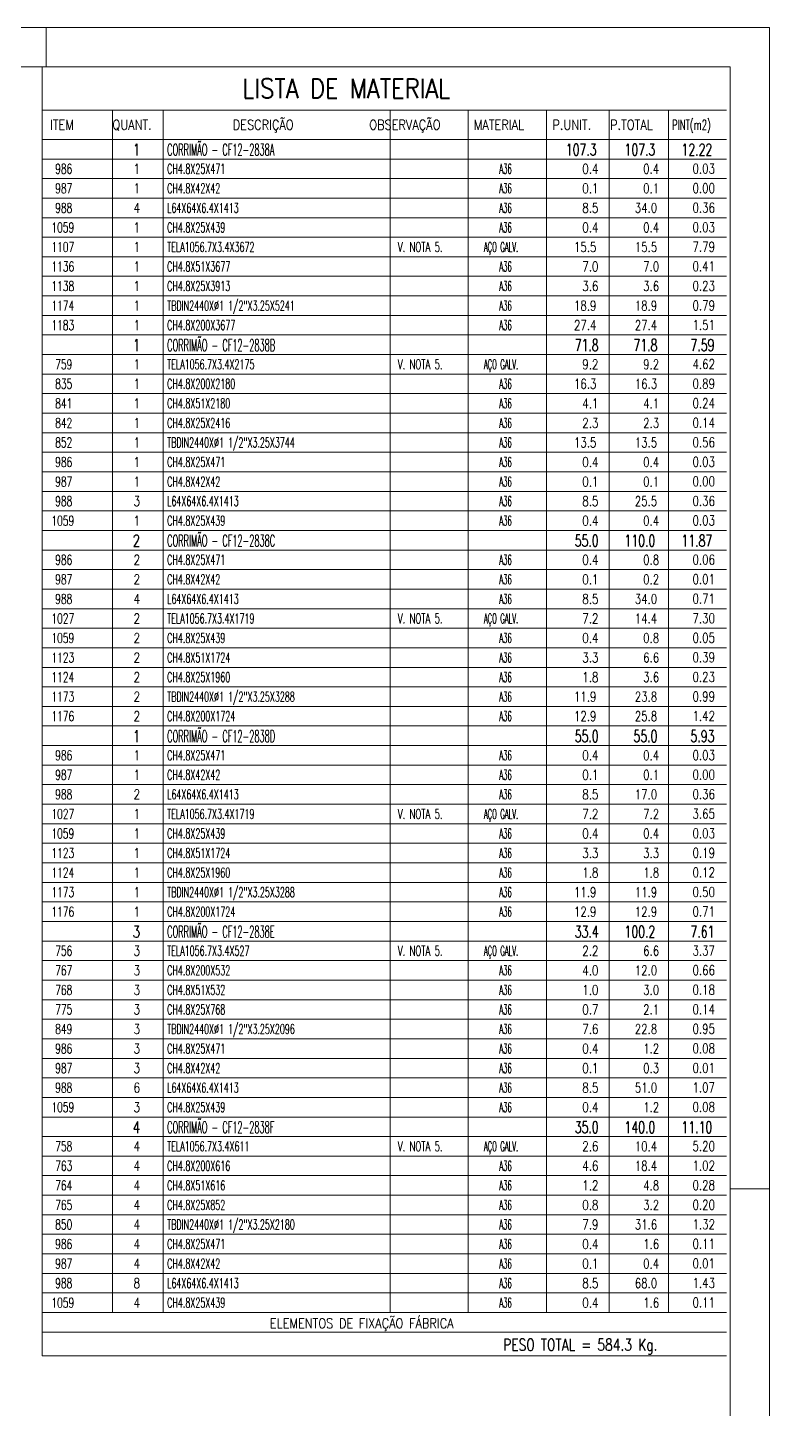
# Model space of a CAD drawing. Header units: millimetres. Extents: x 5 to 846, y 5 to 599.
# Drawn here: x 656.3 to 846, y 245.6 to 599 of the extents above; entities that cross this region are included whole.
import ezdxf

# ---------------------------------------------------------------- set-up
doc = ezdxf.new("R2010")
doc.units = ezdxf.units.MM
doc.linetypes.add('XKITLINE00', pattern=[0])
doc.linetypes.add('XKITLINE03', pattern=[6, 3, -1, 1, -1])
doc.layers.add('Outro tipo de objeto', color=7, linetype='Continuous', lineweight=0)
doc.styles.add('ROMANS', font='ROMANS__.TTF')

# ---------------------------------------------------------------- blocks, each defined once
blk = doc.blocks.new('*A138')
at = {"layer": 'Outro tipo de objeto', "color": 5, "linetype": 'XKITLINE00', "lineweight": 0}
for p, q in [((660, 589), (660, 570.4)), ((835, 577.9), (660, 577.9)), ((678, 577.9), (678, 570.4)), ((691, 577.9), (691, 570.4)), ((749, 577.9), (749, 570.4)), ((769, 577.9), (769, 570.4)), ((789, 577.9), (789, 570.4)), ((805, 577.9), (805, 570.4)), ((820.17, 577.89), (820.17, 570.4)), ((835, 570.4), (660, 570.4)), ((660, 570.4), (660, 565.4)), ((678, 570.4), (678, 565.4)), ((691, 570.4), (691, 565.4)), ((749, 570.4), (749, 565.4)), ((769, 570.4), (769, 565.4)), ((789, 570.4), (789, 565.4)), ((805, 570.4), (805, 565.4)), ((820.17, 570.4), (820.17, 565.4)), ((660, 565.4), (660, 560.4)), ((678, 565.4), (678, 560.4)), ((691, 565.4), (691, 560.4)), ((749, 565.4), (749, 560.4)), ((769, 565.4), (769, 560.4)), ((789, 565.4), (789, 560.4)), ((805, 565.4), (805, 560.4)), ((820.17, 565.4), (820.17, 560.4)), ((660, 560.4), (660, 555.4)), ((678, 560.4), (678, 555.4)), ((691, 560.4), (691, 555.4)), ((749, 560.4), (749, 555.4)), ((769, 560.4), (769, 555.4)), ((789, 560.4), (789, 555.4)), ((805, 560.4), (805, 555.4)), ((820.17, 560.4), (820.17, 555.4)), ((660, 555.4), (660, 550.4)), ((678, 555.4), (678, 550.4)), ((691, 555.4), (691, 550.4)), ((749, 555.4), (749, 550.4)), ((769, 555.4), (769, 550.4)), ((789, 555.4), (789, 550.4)), ((805, 555.4), (805, 550.4)), ((820.17, 555.4), (820.17, 550.4)), ((660, 550.4), (660, 545.4)), ((678, 550.4), (678, 545.4)), ((691, 550.4), (691, 545.4)), ((749, 550.4), (749, 545.4)), ((769, 550.4), (769, 545.4)), ((789, 550.4), (789, 545.4)), ((805, 550.4), (805, 545.4)), ((820.17, 550.4), (820.17, 545.4)), ((660, 545.4), (660, 540.4)), ((678, 545.4), (678, 540.4)), ((691, 545.4), (691, 540.4)), ((749, 545.4), (749, 540.4)), ((769, 545.4), (769, 540.4)), ((789, 545.4), (789, 540.4)), ((805, 545.4), (805, 540.4)), ((820.17, 545.4), (820.17, 540.4)), ((660, 540.4), (660, 535.4)), ((678, 540.4), (678, 535.4)), ((691, 540.4), (691, 535.4)), ((749, 540.4), (749, 535.4)), ((769, 540.4), (769, 535.4)), ((789, 540.4), (789, 535.4)), ((805, 540.4), (805, 535.4)), ((820.17, 540.4), (820.17, 535.4)), ((660, 535.4), (660, 530.4)), ((678, 535.4), (678, 530.4)), ((691, 535.4), (691, 530.4)), ((749, 535.4), (749, 530.4)), ((769, 535.4), (769, 530.4)), ((789, 535.4), (789, 530.4)), ((805, 535.4), (805, 530.4)), ((820.17, 535.4), (820.17, 530.4)), ((660, 530.4), (660, 525.4)), ((678, 530.4), (678, 525.4)), ((691, 530.4), (691, 525.4)), ((749, 530.4), (749, 525.4)), ((769, 530.4), (769, 525.4)), ((789, 530.4), (789, 525.4)), ((805, 530.4), (805, 525.4)), ((820.17, 530.4), (820.17, 525.4)), ((660, 525.4), (660, 520.4)), ((678, 525.4), (678, 520.4)), ((691, 525.4), (691, 520.4)), ((749, 525.4), (749, 520.4)), ((769, 525.4), (769, 520.4)), ((789, 525.4), (789, 520.4)), ((805, 525.4), (805, 520.4)), ((820.17, 525.4), (820.17, 520.4)), ((660, 520.4), (660, 515.4)), ((678, 520.4), (678, 515.4)), ((691, 520.4), (691, 515.4)), ((749, 520.4), (749, 515.4)), ((769, 520.4), (769, 515.4)), ((789, 520.4), (789, 515.4)), ((805, 520.4), (805, 515.4)), ((820.17, 520.4), (820.17, 515.4)), ((660, 515.4), (660, 510.4)), ((678, 515.4), (678, 510.4)), ((691, 515.4), (691, 510.4)), ((749, 515.4), (749, 510.4)), ((769, 515.4), (769, 510.4)), ((789, 515.4), (789, 510.4)), ((805, 515.4), (805, 510.4)), ((820.17, 515.4), (820.17, 510.4)), ((660, 510.4), (660, 505.4)), ((678, 510.4), (678, 505.4)), ((691, 510.4), (691, 505.4)), ((749, 510.4), (749, 505.4)), ((769, 510.4), (769, 505.4)), ((789, 510.4), (789, 505.4)), ((805, 510.4), (805, 505.4)), ((820.17, 510.4), (820.17, 505.4)), ((660, 505.4), (660, 500.4)), ((678, 505.4), (678, 500.4)), ((691, 505.4), (691, 500.4)), ((749, 505.4), (749, 500.4)), ((769, 505.4), (769, 500.4)), ((789, 505.4), (789, 500.4)), ((805, 505.4), (805, 500.4)), ((820.17, 505.4), (820.17, 500.4)), ((660, 500.4), (660, 495.4)), ((678, 500.4), (678, 495.4)), ((691, 500.4), (691, 495.4)), ((749, 500.4), (749, 495.4)), ((769, 500.4), (769, 495.4)), ((789, 500.4), (789, 495.4)), ((805, 500.4), (805, 495.4)), ((820.17, 500.4), (820.17, 495.4)), ((660, 495.4), (660, 490.4)), ((678, 495.4), (678, 490.4)), ((691, 495.4), (691, 490.4)), ((749, 495.4), (749, 490.4)), ((769, 495.4), (769, 490.4)), ((789, 495.4), (789, 490.4)), ((805, 495.4), (805, 490.4)), ((820.17, 495.4), (820.17, 490.4)), ((660, 490.4), (660, 485.4)), ((678, 490.4), (678, 485.4)), ((691, 490.4), (691, 485.4)), ((749, 490.4), (749, 485.4)), ((769, 490.4), (769, 485.4)), ((789, 490.4), (789, 485.4)), ((805, 490.4), (805, 485.4)), ((820.17, 490.4), (820.17, 485.4)), ((660, 485.4), (660, 480.4)), ((678, 485.4), (678, 480.4)), ((691, 485.4), (691, 480.4)), ((749, 485.4), (749, 480.4)), ((769, 485.4), (769, 480.4)), ((789, 485.4), (789, 480.4)), ((805, 485.4), (805, 480.4)), ((820.17, 485.4), (820.17, 480.4)), ((660, 480.4), (660, 475.4)), ((678, 480.4), (678, 475.4)), ((691, 480.4), (691, 475.4)), ((749, 480.4), (749, 475.4)), ((769, 480.4), (769, 475.4)), ((789, 480.4), (789, 475.4)), ((805, 480.4), (805, 475.4)), ((820.17, 480.4), (820.17, 475.4)), ((660, 475.4), (660, 470.4)), ((678, 475.4), (678, 470.4)), ((691, 475.4), (691, 470.4)), ((749, 475.4), (749, 470.4)), ((769, 475.4), (769, 470.4)), ((789, 475.4), (789, 470.4)), ((805, 475.4), (805, 470.4)), ((820.17, 475.4), (820.17, 470.4)), ((660, 470.4), (660, 465.4)), ((678, 470.4), (678, 465.4)), ((691, 470.4), (691, 465.4)), ((749, 470.4), (749, 465.4)), ((769, 470.4), (769, 465.4)), ((789, 470.4), (789, 465.4)), ((805, 470.4), (805, 465.4)), ((820.17, 470.4), (820.17, 465.4)), ((660, 465.4), (660, 460.4)), ((678, 465.4), (678, 460.4)), ((691, 465.4), (691, 460.4)), ((749, 465.4), (749, 460.4)), ((769, 465.4), (769, 460.4)), ((789, 465.4), (789, 460.4)), ((805, 465.4), (805, 460.4)), ((820.17, 465.4), (820.17, 460.4)), ((660, 460.4), (660, 455.4)), ((678, 460.4), (678, 455.4)), ((691, 460.4), (691, 455.4)), ((749, 460.4), (749, 455.4)), ((769, 460.4), (769, 455.4)), ((789, 460.4), (789, 455.4)), ((805, 460.4), (805, 455.4)), ((820.17, 460.4), (820.17, 455.4)), ((660, 455.4), (660, 450.4)), ((678, 455.4), (678, 450.4)), ((691, 455.4), (691, 450.4)), ((749, 455.4), (749, 450.4)), ((769, 455.4), (769, 450.4)), ((789, 455.4), (789, 450.4)), ((805, 455.4), (805, 450.4)), ((820.17, 455.4), (820.17, 450.4)), ((660, 450.4), (660, 445.4)), ((678, 450.4), (678, 445.4)), ((691, 450.4), (691, 445.4)), ((749, 450.4), (749, 445.4)), ((769, 450.4), (769, 445.4)), ((789, 450.4), (789, 445.4)), ((805, 450.4), (805, 445.4)), ((820.17, 450.4), (820.17, 445.4)), ((660, 445.4), (660, 440.4)), ((678, 445.4), (678, 440.4)), ((691, 445.4), (691, 440.4)), ((749, 445.4), (749, 440.4)), ((769, 445.4), (769, 440.4)), ((789, 445.4), (789, 440.4)), ((805, 445.4), (805, 440.4)), ((820.17, 445.4), (820.17, 440.4)), ((660, 440.4), (660, 435.4)), ((678, 440.4), (678, 435.4)), ((691, 440.4), (691, 435.4)), ((749, 440.4), (749, 435.4)), ((769, 440.4), (769, 435.4)), ((789, 440.4), (789, 435.4)), ((805, 440.4), (805, 435.4)), ((820.17, 440.4), (820.17, 435.4)), ((660, 435.4), (660, 430.4)), ((678, 435.4), (678, 430.4)), ((691, 435.4), (691, 430.4)), ((749, 435.4), (749, 430.4)), ((769, 435.4), (769, 430.4)), ((789, 435.4), (789, 430.4)), ((805, 435.4), (805, 430.4)), ((820.17, 435.4), (820.17, 430.4)), ((660, 430.4), (660, 425.4)), ((678, 430.4), (678, 425.4)), ((691, 430.4), (691, 425.4)), ((749, 430.4), (749, 425.4)), ((769, 430.4), (769, 425.4)), ((789, 430.4), (789, 425.4)), ((805, 430.4), (805, 425.4)), ((820.17, 430.4), (820.17, 425.4)), ((660, 425.4), (660, 420.4)), ((678, 425.4), (678, 420.4)), ((691, 425.4), (691, 420.4)), ((749, 425.4), (749, 420.4)), ((769, 425.4), (769, 420.4)), ((789, 425.4), (789, 420.4)), ((805, 425.4), (805, 420.4)), ((820.17, 425.4), (820.17, 420.4)), ((660, 420.4), (660, 415.4)), ((678, 420.4), (678, 415.4)), ((691, 420.4), (691, 415.4)), ((749, 420.4), (749, 415.4)), ((769, 420.4), (769, 415.4)), ((789, 420.4), (789, 415.4)), ((805, 420.4), (805, 415.4)), ((820.17, 420.4), (820.17, 415.4)), ((660, 415.4), (660, 410.4)), ((678, 415.4), (678, 410.4)), ((691, 415.4), (691, 410.4)), ((749, 415.4), (749, 410.4)), ((769, 415.4), (769, 410.4)), ((789, 415.4), (789, 410.4)), ((805, 415.4), (805, 410.4)), ((820.17, 415.4), (820.17, 410.4)), ((660, 410.4), (660, 405.4)), ((678, 410.4), (678, 405.4)), ((691, 410.4), (691, 405.4)), ((749, 410.4), (749, 405.4)), ((769, 410.4), (769, 405.4)), ((789, 410.4), (789, 405.4)), ((805, 410.4), (805, 405.4)), ((820.17, 410.4), (820.17, 405.4)), ((660, 405.4), (660, 400.4)), ((678, 405.4), (678, 400.4)), ((691, 405.4), (691, 400.4)), ((749, 405.4), (749, 400.4)), ((769, 405.4), (769, 400.4)), ((789, 405.4), (789, 400.4)), ((805, 405.4), (805, 400.4)), ((820.17, 405.4), (820.17, 400.4)), ((660, 400.4), (660, 395.4)), ((678, 400.4), (678, 395.4)), ((691, 400.4), (691, 395.4)), ((749, 400.4), (749, 395.4)), ((769, 400.4), (769, 395.4)), ((789, 400.4), (789, 395.4)), ((805, 400.4), (805, 395.4)), ((820.17, 400.4), (820.17, 395.4)), ((660, 395.4), (660, 390.4)), ((678, 395.4), (678, 390.4)), ((691, 395.4), (691, 390.4)), ((749, 395.4), (749, 390.4)), ((769, 395.4), (769, 390.4)), ((789, 395.4), (789, 390.4)), ((805, 395.4), (805, 390.4)), ((820.17, 395.4), (820.17, 390.4)), ((660, 390.4), (660, 385.4)), ((678, 390.4), (678, 385.4)), ((691, 390.4), (691, 385.4)), ((749, 390.4), (749, 385.4)), ((769, 390.4), (769, 385.4)), ((789, 390.4), (789, 385.4)), ((805, 390.4), (805, 385.4)), ((820.17, 390.4), (820.17, 385.4)), ((660, 385.4), (660, 380.4)), ((678, 385.4), (678, 380.4)), ((691, 385.4), (691, 380.4)), ((749, 385.4), (749, 380.4)), ((769, 385.4), (769, 380.4)), ((789, 385.4), (789, 380.4)), ((805, 385.4), (805, 380.4)), ((820.17, 385.4), (820.17, 380.4)), ((660, 380.4), (660, 375.4)), ((678, 380.4), (678, 375.4)), ((691, 380.4), (691, 375.4)), ((749, 380.4), (749, 375.4)), ((769, 380.4), (769, 375.4)), ((789, 380.4), (789, 375.4)), ((805, 380.4), (805, 375.4)), ((820.17, 380.4), (820.17, 375.4)), ((660, 375.4), (660, 370.4)), ((678, 375.4), (678, 370.4)), ((691, 375.4), (691, 370.4)), ((749, 375.4), (749, 370.4)), ((769, 375.4), (769, 370.4)), ((789, 375.4), (789, 370.4)), ((805, 375.4), (805, 370.4)), ((820.17, 375.4), (820.17, 370.4)), ((660, 370.4), (660, 365.4)), ((678, 370.4), (678, 365.4)), ((691, 370.4), (691, 365.4)), ((749, 370.4), (749, 365.4)), ((769, 370.4), (769, 365.4)), ((789, 370.4), (789, 365.4)), ((805, 370.4), (805, 365.4)), ((820.17, 370.4), (820.17, 365.4)), ((660, 365.4), (660, 360.4)), ((678, 365.4), (678, 360.4)), ((691, 365.4), (691, 360.4)), ((749, 365.4), (749, 360.4)), ((769, 365.4), (769, 360.4)), ((789, 365.4), (789, 360.4)), ((805, 365.4), (805, 360.4)), ((820.17, 365.4), (820.17, 360.4)), ((660, 360.4), (660, 355.4)), ((678, 360.4), (678, 355.4)), ((691, 360.4), (691, 355.4)), ((749, 360.4), (749, 355.4)), ((769, 360.4), (769, 355.4)), ((789, 360.4), (789, 355.4)), ((805, 360.4), (805, 355.4)), ((820.17, 360.4), (820.17, 355.4)), ((660, 355.4), (660, 350.4)), ((678, 355.4), (678, 350.4)), ((691, 355.4), (691, 350.4)), ((749, 355.4), (749, 350.4)), ((769, 355.4), (769, 350.4)), ((789, 355.4), (789, 350.4)), ((805, 355.4), (805, 350.4)), ((820.17, 355.4), (820.17, 350.4)), ((660, 350.4), (660, 345.4)), ((678, 350.4), (678, 345.4)), ((691, 350.4), (691, 345.4)), ((749, 350.4), (749, 345.4)), ((769, 350.4), (769, 345.4)), ((789, 350.4), (789, 345.4)), ((805, 350.4), (805, 345.4)), ((820.17, 350.4), (820.17, 345.4)), ((660, 345.4), (660, 340.4)), ((678, 345.4), (678, 340.4)), ((691, 345.4), (691, 340.4)), ((749, 345.4), (749, 340.4)), ((769, 345.4), (769, 340.4)), ((789, 345.4), (789, 340.4)), ((805, 345.4), (805, 340.4)), ((820.17, 345.4), (820.17, 340.4)), ((660, 340.4), (660, 335.4)), ((678, 340.4), (678, 335.4)), ((691, 340.4), (691, 335.4)), ((749, 340.4), (749, 335.4)), ((769, 340.4), (769, 335.4)), ((789, 340.4), (789, 335.4)), ((805, 340.4), (805, 335.4)), ((820.17, 340.4), (820.17, 335.4)), ((660, 335.4), (660, 330.4)), ((678, 335.4), (678, 330.4)), ((691, 335.4), (691, 330.4)), ((749, 335.4), (749, 330.4)), ((769, 335.4), (769, 330.4)), ((789, 335.4), (789, 330.4)), ((805, 335.4), (805, 330.4)), ((820.17, 335.4), (820.17, 330.4)), ((660, 330.4), (660, 325.4)), ((678, 330.4), (678, 325.4)), ((691, 330.4), (691, 325.4)), ((749, 330.4), (749, 325.4)), ((769, 330.4), (769, 325.4)), ((789, 330.4), (789, 325.4)), ((805, 330.4), (805, 325.4)), ((820.17, 330.4), (820.17, 325.4)), ((660, 325.4), (660, 320.4)), ((678, 325.4), (678, 320.4)), ((691, 325.4), (691, 320.4)), ((749, 325.4), (749, 320.4)), ((769, 325.4), (769, 320.4)), ((789, 325.4), (789, 320.4)), ((805, 325.4), (805, 320.4)), ((820.17, 325.4), (820.17, 320.4)), ((660, 320.4), (660, 315.4)), ((678, 320.4), (678, 315.4)), ((691, 320.4), (691, 315.4)), ((749, 320.4), (749, 315.4)), ((769, 320.4), (769, 315.4)), ((789, 320.4), (789, 315.4)), ((805, 320.4), (805, 315.4)), ((820.17, 320.4), (820.17, 315.4)), ((660, 315.4), (660, 310.4)), ((678, 315.4), (678, 310.4)), ((691, 315.4), (691, 310.4)), ((749, 315.4), (749, 310.4)), ((769, 315.4), (769, 310.4)), ((789, 315.4), (789, 310.4)), ((805, 315.4), (805, 310.4)), ((820.17, 315.4), (820.17, 310.4)), ((660, 310.4), (660, 305.4)), ((678, 310.4), (678, 305.4)), ((691, 310.4), (691, 305.4)), ((749, 310.4), (749, 305.4)), ((769, 310.4), (769, 305.4)), ((789, 310.4), (789, 305.4)), ((805, 310.4), (805, 305.4)), ((820.17, 310.4), (820.17, 305.4)), ((660, 305.4), (660, 300.4)), ((678, 305.4), (678, 300.4)), ((691, 305.4), (691, 300.4)), ((749, 305.4), (749, 300.4)), ((769, 305.4), (769, 300.4)), ((789, 305.4), (789, 300.4)), ((805, 305.4), (805, 300.4)), ((820.17, 305.4), (820.17, 300.4)), ((660, 300.4), (660, 295.4)), ((678, 300.4), (678, 295.4)), ((691, 300.4), (691, 295.4)), ((749, 300.4), (749, 295.4)), ((769, 300.4), (769, 295.4)), ((789, 300.4), (789, 295.4)), ((805, 300.4), (805, 295.4)), ((820.17, 300.4), (820.17, 295.4)), ((660, 295.4), (660, 290.4)), ((678, 295.4), (678, 290.4)), ((691, 295.4), (691, 290.4)), ((749, 295.4), (749, 290.4)), ((769, 295.4), (769, 290.4)), ((789, 295.4), (789, 290.4)), ((805, 295.4), (805, 290.4)), ((820.17, 295.4), (820.17, 290.4)), ((660, 290.4), (660, 285.4)), ((678, 290.4), (678, 285.4)), ((691, 290.4), (691, 285.4)), ((749, 290.4), (749, 285.4)), ((769, 290.4), (769, 285.4)), ((789, 290.4), (789, 285.4)), ((805, 290.4), (805, 285.4)), ((820.17, 290.4), (820.17, 285.4)), ((660, 285.4), (660, 280.4)), ((678, 285.4), (678, 280.4)), ((691, 285.4), (691, 280.4)), ((749, 285.4), (749, 280.4)), ((769, 285.4), (769, 280.4)), ((789, 285.4), (789, 280.4)), ((805, 285.4), (805, 280.4)), ((820.17, 285.4), (820.17, 280.4)), ((660, 280.4), (660, 275.4)), ((678, 280.4), (678, 275.4)), ((691, 280.4), (691, 275.4)), ((749, 280.4), (749, 275.4)), ((769, 280.4), (769, 275.4)), ((789, 280.4), (789, 275.4)), ((805, 280.4), (805, 275.4)), ((820.17, 280.4), (820.17, 275.4)), ((660, 275.4), (660, 270.4)), ((678, 275.4), (678, 270.4)), ((691, 275.4), (691, 270.4)), ((749, 275.4), (749, 270.4)), ((769, 275.4), (769, 270.4)), ((789, 275.4), (789, 270.4)), ((805, 275.4), (805, 270.4)), ((820.17, 275.4), (820.17, 270.4)), ((660, 265.4), (660, 270.4)), ((835, 265.4), (660, 265.4)), ((660, 265.4), (660, 259.33)), ((835, 259.33), (660, 259.33))]:
    blk.add_line(p, q, dxfattribs=at)
at = {"layer": 'Outro tipo de objeto', "color": 7, "linetype": 'XKITLINE00', "lineweight": 0}
for p, q in [((835, 565.4), (660, 565.4)), ((835, 560.4), (660, 560.4)), ((835, 555.4), (660, 555.4)), ((835, 550.4), (660, 550.4)), ((835, 545.4), (660, 545.4)), ((835, 540.4), (660, 540.4)), ((835, 535.4), (660, 535.4)), ((835, 530.4), (660, 530.4)), ((835, 525.4), (660, 525.4)), ((835, 520.4), (660, 520.4)), ((835, 515.4), (660, 515.4)), ((835, 510.4), (660, 510.4)), ((835, 505.4), (660, 505.4)), ((835, 500.4), (660, 500.4)), ((835, 495.4), (660, 495.4)), ((835, 490.4), (660, 490.4)), ((835, 485.4), (660, 485.4)), ((835, 480.4), (660, 480.4)), ((835, 475.4), (660, 475.4)), ((835, 470.4), (660, 470.4)), ((835, 465.4), (660, 465.4)), ((835, 460.4), (660, 460.4)), ((835, 455.4), (660, 455.4)), ((835, 450.4), (660, 450.4)), ((835, 445.4), (660, 445.4)), ((835, 440.4), (660, 440.4)), ((835, 435.4), (660, 435.4)), ((835, 430.4), (660, 430.4)), ((835, 425.4), (660, 425.4)), ((835, 420.4), (660, 420.4)), ((835, 415.4), (660, 415.4)), ((835, 410.4), (660, 410.4)), ((835, 405.4), (660, 405.4)), ((835, 400.4), (660, 400.4)), ((835, 395.4), (660, 395.4)), ((835, 390.4), (660, 390.4)), ((835, 385.4), (660, 385.4)), ((835, 380.4), (660, 380.4)), ((835, 375.4), (660, 375.4)), ((835, 370.4), (660, 370.4)), ((835, 365.4), (660, 365.4)), ((835, 360.4), (660, 360.4)), ((835, 355.4), (660, 355.4)), ((835, 350.4), (660, 350.4)), ((835, 345.4), (660, 345.4)), ((835, 340.4), (660, 340.4)), ((835, 335.4), (660, 335.4)), ((835, 330.4), (660, 330.4)), ((835, 325.4), (660, 325.4)), ((835, 320.4), (660, 320.4)), ((835, 315.4), (660, 315.4)), ((835, 310.4), (660, 310.4)), ((835, 305.4), (660, 305.4)), ((835, 300.4), (660, 300.4)), ((835, 295.4), (660, 295.4)), ((835, 290.4), (660, 290.4)), ((835, 285.4), (660, 285.4)), ((835, 280.4), (660, 280.4)), ((835, 275.4), (660, 275.4)), ((835, 270.4), (660, 270.4))]:
    blk.add_line(p, q, dxfattribs=at)
at = {"layer": 'Outro tipo de objeto', "color": 7, "linetype": 'XKITLINE03', "lineweight": 0}
for p, q in [((835, 565.4), (660, 565.4)), ((835, 560.4), (660, 560.4)), ((835, 555.4), (660, 555.4)), ((835, 550.4), (660, 550.4)), ((835, 545.4), (660, 545.4)), ((835, 540.4), (660, 540.4)), ((835, 535.4), (660, 535.4)), ((835, 530.4), (660, 530.4)), ((835, 525.4), (660, 525.4)), ((835, 520.4), (660, 520.4)), ((835, 515.4), (660, 515.4)), ((835, 510.4), (660, 510.4)), ((835, 505.4), (660, 505.4)), ((835, 500.4), (660, 500.4)), ((835, 495.4), (660, 495.4)), ((835, 490.4), (660, 490.4)), ((835, 485.4), (660, 485.4)), ((835, 480.4), (660, 480.4)), ((835, 475.4), (660, 475.4)), ((835, 470.4), (660, 470.4)), ((835, 465.4), (660, 465.4)), ((835, 460.4), (660, 460.4)), ((835, 455.4), (660, 455.4)), ((835, 450.4), (660, 450.4)), ((835, 445.4), (660, 445.4)), ((835, 440.4), (660, 440.4)), ((835, 435.4), (660, 435.4)), ((835, 430.4), (660, 430.4)), ((835, 425.4), (660, 425.4)), ((835, 420.4), (660, 420.4)), ((835, 415.4), (660, 415.4)), ((835, 410.4), (660, 410.4)), ((835, 405.4), (660, 405.4)), ((835, 400.4), (660, 400.4)), ((835, 395.4), (660, 395.4)), ((835, 390.4), (660, 390.4)), ((835, 385.4), (660, 385.4)), ((835, 380.4), (660, 380.4)), ((835, 375.4), (660, 375.4)), ((835, 370.4), (660, 370.4)), ((835, 365.4), (660, 365.4)), ((835, 360.4), (660, 360.4)), ((835, 355.4), (660, 355.4)), ((835, 350.4), (660, 350.4)), ((835, 345.4), (660, 345.4)), ((835, 340.4), (660, 340.4)), ((835, 335.4), (660, 335.4)), ((835, 330.4), (660, 330.4)), ((835, 325.4), (660, 325.4)), ((835, 320.4), (660, 320.4)), ((835, 315.4), (660, 315.4)), ((835, 310.4), (660, 310.4)), ((835, 305.4), (660, 305.4)), ((835, 300.4), (660, 300.4)), ((835, 295.4), (660, 295.4)), ((835, 290.4), (660, 290.4)), ((835, 285.4), (660, 285.4)), ((835, 280.4), (660, 280.4)), ((835, 275.4), (660, 275.4)), ((835, 270.4), (660, 270.4))]:
    blk.add_line(p, q, dxfattribs=at)
at = {"layer": 'Outro tipo de objeto', "color": 4, "style": 'ROMANS'}
for s, height, width, p in [('LISTA DE MATERIAL', 5, 0.85, (711.19, 580.95)), ('DESCRIÇÃO', 2.5, 0.85, (708.76, 572.9)), ('OBSERVAÇÃO', 2.5, 0.85, (743.67, 572.9)), ('ITEM', 2.5, 0.85, (662.01, 572.9)), ('QUANT.', 2.5, 0.85, (678.01, 572.9)), ('MATERIAL', 2.5, 0.85, (770.43, 572.9)), ('P.UNIT.', 2.5, 0.85, (790.51, 572.9)), ('P.TOTAL', 2.5, 0.85, (805.26, 572.9)), ('PINT(m2)', 2.5, 0.6375, (821.11, 572.9)), ('1', 3, 0.7225, (683.2, 566.29)), ('CORRIMÃO - CF12-2838A', 3, 0.51, (691.99, 566.29)), ('107.3', 3, 0.68, (793.94, 566.29)), ('107.3', 3, 0.68, (808.96, 566.29)), ('12.22', 3, 0.68, (823.54, 566.29)), ('CORRIMÃO - CF12-2838B', 3, 0.51, (691.99, 516.29)), ('1', 3, 0.7225, (683.2, 516.29)), ('71.8', 3, 0.68, (796.23, 516.29)), ('71.8', 3, 0.68, (811.25, 516.29)), ('7.59', 3, 0.68, (825.83, 516.29)), ('CORRIMÃO - CF12-2838C', 3, 0.51, (691.99, 466.29)), ('2', 3, 0.7225, (683.2, 466.29)), ('55.0', 3, 0.68, (796.23, 466.29)), ('110.0', 3, 0.68, (808.96, 466.29)), ('11.87', 3, 0.68, (823.54, 466.29)), ('1', 3, 0.7225, (683.2, 416.29)), ('CORRIMÃO - CF12-2838D', 3, 0.51, (691.99, 416.29)), ('55.0', 3, 0.68, (796.23, 416.29)), ('55.0', 3, 0.68, (811.25, 416.29)), ('5.93', 3, 0.68, (825.83, 416.29)), ('3', 3, 0.7225, (683.2, 366.29)), ('CORRIMÃO - CF12-2838E', 3, 0.51, (691.99, 366.29)), ('33.4', 3, 0.68, (796.23, 366.29)), ('100.2', 3, 0.68, (808.96, 366.29)), ('7.61', 3, 0.68, (825.83, 366.29)), ('4', 3, 0.7225, (683.2, 316.29)), ('CORRIMÃO - CF12-2838F', 3, 0.51, (691.99, 316.29)), ('35.0', 3, 0.68, (796.23, 316.29)), ('140.0', 3, 0.68, (808.96, 316.29)), ('11.10', 3, 0.68, (823.54, 316.29)), ('ELEMENTOS DE FIXAÇÃO FÁBRICA', 2.5, 0.85, (718.25, 266.4))]:
    blk.add_text(s, height=height, dxfattribs=dict(at, width=width)).set_placement(p)
at = {"layer": 'Outro tipo de objeto', "color": 3, "style": 'ROMANS'}
for s, width, p in [('986', 0.68, (663.34, 561.65)), ('1', 0.765, (683.4, 561.65)), ('CH4.8X25X471', 0.595, (691.99, 561.65)), ('A36', 0.51, (776.95, 561.65)), ('0.4', 0.765, (798.17, 561.65)), ('0.4', 0.765, (813.73, 561.65)), ('0.03', 0.765, (826.35, 561.7)), ('987', 0.68, (663.34, 556.65)), ('1', 0.765, (683.4, 556.65)), ('CH4.8X42X42', 0.595, (691.99, 556.65)), ('A36', 0.51, (776.95, 556.65)), ('0.1', 0.765, (798.17, 556.65)), ('0.1', 0.765, (813.73, 556.65)), ('0.00', 0.765, (826.35, 556.7)), ('988', 0.68, (663.34, 551.65)), ('4', 0.765, (683.4, 551.65)), ('L64X64X6.4X1413', 0.595, (691.99, 551.65)), ('A36', 0.51, (776.95, 551.65)), ('8.5', 0.765, (798.17, 551.65)), ('34.0', 0.765, (811.58, 551.65)), ('0.36', 0.765, (826.35, 551.7)), ('1059', 0.68, (662.38, 546.65)), ('1', 0.765, (683.4, 546.65)), ('CH4.8X25X439', 0.595, (691.99, 546.65)), ('A36', 0.51, (776.95, 546.65)), ('0.4', 0.765, (798.17, 546.65)), ('0.4', 0.765, (813.73, 546.65)), ('0.03', 0.765, (826.35, 546.7)), ('7.79', 0.765, (826.35, 541.7)), ('1107', 0.68, (662.38, 541.65)), ('1', 0.765, (683.4, 541.65)), ('TELA1056.7X3.4X3672', 0.595, (691.99, 541.65)), ('V. NOTA 5.', 0.6375, (750.97, 541.65)), ('AÇO GALV.', 0.51, (772.97, 541.65)), ('15.5', 0.765, (796.03, 541.65)), ('15.5', 0.765, (811.58, 541.65)), ('1136', 0.68, (662.38, 536.65)), ('1', 0.765, (683.4, 536.65)), ('CH4.8X51X3677', 0.595, (691.99, 536.65)), ('A36', 0.51, (776.95, 536.65)), ('7.0', 0.765, (798.17, 536.65)), ('7.0', 0.765, (813.73, 536.65)), ('0.41', 0.765, (826.35, 536.7)), ('1138', 0.68, (662.38, 531.65)), ('1', 0.765, (683.4, 531.65)), ('CH4.8X25X3913', 0.595, (691.99, 531.65)), ('A36', 0.51, (776.95, 531.65)), ('3.6', 0.765, (798.17, 531.65)), ('3.6', 0.765, (813.73, 531.65)), ('0.23', 0.765, (826.35, 531.7)), ('1174', 0.68, (662.38, 526.65)), ('1', 0.765, (683.4, 526.65)), ('TBDIN2440XØ1 1/2"X3.25X5241', 0.595, (691.99, 526.65)), ('A36', 0.51, (776.95, 526.65)), ('18.9', 0.765, (796.03, 526.65)), ('18.9', 0.765, (811.58, 526.65)), ('0.79', 0.765, (826.35, 526.7)), ('1183', 0.68, (662.38, 521.65)), ('1', 0.765, (683.4, 521.65)), ('CH4.8X200X3677', 0.595, (691.99, 521.65)), ('A36', 0.51, (776.95, 521.65)), ('27.4', 0.765, (796.03, 521.65)), ('27.4', 0.765, (811.58, 521.65)), ('1.51', 0.765, (826.35, 521.7)), ('759', 0.68, (663.34, 511.65)), ('1', 0.765, (683.4, 511.65)), ('TELA1056.7X3.4X2175', 0.595, (691.99, 511.65)), ('V. NOTA 5.', 0.6375, (750.97, 511.65)), ('AÇO GALV.', 0.51, (772.97, 511.65)), ('9.2', 0.765, (798.17, 511.65)), ('9.2', 0.765, (813.73, 511.65)), ('4.62', 0.765, (826.35, 511.7)), ('835', 0.68, (663.34, 506.65)), ('1', 0.765, (683.4, 506.65)), ('CH4.8X200X2180', 0.595, (691.99, 506.65)), ('A36', 0.51, (776.95, 506.65)), ('16.3', 0.765, (796.03, 506.65)), ('16.3', 0.765, (811.58, 506.65)), ('0.89', 0.765, (826.35, 506.7)), ('841', 0.68, (663.34, 501.65)), ('1', 0.765, (683.4, 501.65)), ('CH4.8X51X2180', 0.595, (691.99, 501.65)), ('A36', 0.51, (776.95, 501.65)), ('4.1', 0.765, (798.17, 501.65)), ('4.1', 0.765, (813.73, 501.65)), ('0.24', 0.765, (826.35, 501.7)), ('842', 0.68, (663.34, 496.65)), ('1', 0.765, (683.4, 496.65)), ('CH4.8X25X2416', 0.595, (691.99, 496.65)), ('A36', 0.51, (776.95, 496.65)), ('2.3', 0.765, (798.17, 496.65)), ('2.3', 0.765, (813.73, 496.65)), ('0.14', 0.765, (826.35, 496.7)), ('852', 0.68, (663.34, 491.65)), ('1', 0.765, (683.4, 491.65)), ('TBDIN2440XØ1 1/2"X3.25X3744', 0.595, (691.99, 491.65)), ('A36', 0.51, (776.95, 491.65)), ('13.5', 0.765, (796.03, 491.65)), ('13.5', 0.765, (811.58, 491.65)), ('0.56', 0.765, (826.35, 491.7)), ('986', 0.68, (663.34, 486.65)), ('1', 0.765, (683.4, 486.65)), ('CH4.8X25X471', 0.595, (691.99, 486.65)), ('A36', 0.51, (776.95, 486.65)), ('0.4', 0.765, (798.17, 486.65)), ('0.4', 0.765, (813.73, 486.65)), ('0.03', 0.765, (826.35, 486.7)), ('987', 0.68, (663.34, 481.65)), ('1', 0.765, (683.4, 481.65)), ('CH4.8X42X42', 0.595, (691.99, 481.65)), ('A36', 0.51, (776.95, 481.65)), ('0.1', 0.765, (798.17, 481.65)), ('0.1', 0.765, (813.73, 481.65)), ('0.00', 0.765, (826.35, 481.7)), ('988', 0.68, (663.34, 476.65)), ('3', 0.765, (683.4, 476.65)), ('L64X64X6.4X1413', 0.595, (691.99, 476.65)), ('A36', 0.51, (776.95, 476.65)), ('8.5', 0.765, (798.17, 476.65)), ('25.5', 0.765, (811.58, 476.65)), ('0.36', 0.765, (826.35, 476.7)), ('1059', 0.68, (662.38, 471.65)), ('1', 0.765, (683.4, 471.65)), ('CH4.8X25X439', 0.595, (691.99, 471.65)), ('A36', 0.51, (776.95, 471.65)), ('0.4', 0.765, (798.17, 471.65)), ('0.4', 0.765, (813.73, 471.65)), ('0.03', 0.765, (826.35, 471.7)), ('986', 0.68, (663.34, 461.65)), ('2', 0.765, (683.4, 461.65)), ('CH4.8X25X471', 0.595, (691.99, 461.65)), ('A36', 0.51, (776.95, 461.65)), ('0.4', 0.765, (798.17, 461.65)), ('0.8', 0.765, (813.73, 461.65)), ('0.06', 0.765, (826.35, 461.7)), ('987', 0.68, (663.34, 456.65)), ('2', 0.765, (683.4, 456.65)), ('CH4.8X42X42', 0.595, (691.99, 456.65)), ('A36', 0.51, (776.95, 456.65)), ('0.1', 0.765, (798.17, 456.65)), ('0.2', 0.765, (813.73, 456.65)), ('0.01', 0.765, (826.35, 456.7)), ('988', 0.68, (663.34, 451.65)), ('4', 0.765, (683.4, 451.65)), ('L64X64X6.4X1413', 0.595, (691.99, 451.65)), ('A36', 0.51, (776.95, 451.65)), ('8.5', 0.765, (798.17, 451.65)), ('34.0', 0.765, (811.58, 451.65)), ('0.71', 0.765, (826.35, 451.7)), ('1027', 0.68, (662.38, 446.65)), ('2', 0.765, (683.4, 446.65)), ('TELA1056.7X3.4X1719', 0.595, (691.99, 446.65)), ('V. NOTA 5.', 0.6375, (750.97, 446.65)), ('AÇO GALV.', 0.51, (772.97, 446.65)), ('7.2', 0.765, (798.17, 446.65)), ('14.4', 0.765, (811.58, 446.65)), ('7.30', 0.765, (826.35, 446.7)), ('1059', 0.68, (662.38, 441.65)), ('2', 0.765, (683.4, 441.65)), ('CH4.8X25X439', 0.595, (691.99, 441.65)), ('A36', 0.51, (776.95, 441.65)), ('0.4', 0.765, (798.17, 441.65)), ('0.8', 0.765, (813.73, 441.65)), ('0.05', 0.765, (826.35, 441.7)), ('1123', 0.68, (662.38, 436.65)), ('2', 0.765, (683.4, 436.65)), ('CH4.8X51X1724', 0.595, (691.99, 436.65)), ('A36', 0.51, (776.95, 436.65)), ('3.3', 0.765, (798.17, 436.65)), ('6.6', 0.765, (813.73, 436.65)), ('0.39', 0.765, (826.35, 436.7)), ('1124', 0.68, (662.38, 431.65)), ('2', 0.765, (683.4, 431.65)), ('CH4.8X25X1960', 0.595, (691.99, 431.65)), ('A36', 0.51, (776.95, 431.65)), ('1.8', 0.765, (798.17, 431.65)), ('3.6', 0.765, (813.73, 431.65)), ('0.23', 0.765, (826.35, 431.7)), ('1173', 0.68, (662.38, 426.65)), ('2', 0.765, (683.4, 426.65)), ('TBDIN2440XØ1 1/2"X3.25X3288', 0.595, (691.99, 426.65)), ('A36', 0.51, (776.95, 426.65)), ('11.9', 0.765, (796.03, 426.65)), ('23.8', 0.765, (811.58, 426.65)), ('0.99', 0.765, (826.35, 426.7)), ('1176', 0.68, (662.38, 421.65)), ('2', 0.765, (683.4, 421.65)), ('CH4.8X200X1724', 0.595, (691.99, 421.65)), ('A36', 0.51, (776.95, 421.65)), ('12.9', 0.765, (796.03, 421.65)), ('25.8', 0.765, (811.58, 421.65)), ('1.42', 0.765, (826.35, 421.7)), ('986', 0.68, (663.34, 411.65)), ('1', 0.765, (683.4, 411.65)), ('CH4.8X25X471', 0.595, (691.99, 411.65)), ('A36', 0.51, (776.95, 411.65)), ('0.4', 0.765, (798.17, 411.65)), ('0.4', 0.765, (813.73, 411.65)), ('0.03', 0.765, (826.35, 411.7)), ('987', 0.68, (663.34, 406.65)), ('1', 0.765, (683.4, 406.65)), ('CH4.8X42X42', 0.595, (691.99, 406.65)), ('A36', 0.51, (776.95, 406.65)), ('0.1', 0.765, (798.17, 406.65)), ('0.1', 0.765, (813.73, 406.65)), ('0.00', 0.765, (826.35, 406.7)), ('988', 0.68, (663.34, 401.65)), ('2', 0.765, (683.4, 401.65)), ('L64X64X6.4X1413', 0.595, (691.99, 401.65)), ('A36', 0.51, (776.95, 401.65)), ('8.5', 0.765, (798.17, 401.65)), ('17.0', 0.765, (811.58, 401.65)), ('0.36', 0.765, (826.35, 401.7)), ('1027', 0.68, (662.38, 396.65)), ('1', 0.765, (683.4, 396.65)), ('TELA1056.7X3.4X1719', 0.595, (691.99, 396.65)), ('V. NOTA 5.', 0.6375, (750.97, 396.65)), ('AÇO GALV.', 0.51, (772.97, 396.65)), ('7.2', 0.765, (798.17, 396.65)), ('7.2', 0.765, (813.73, 396.65)), ('3.65', 0.765, (826.35, 396.7)), ('1059', 0.68, (662.38, 391.65)), ('1', 0.765, (683.4, 391.65)), ('CH4.8X25X439', 0.595, (691.99, 391.65)), ('A36', 0.51, (776.95, 391.65)), ('0.4', 0.765, (798.17, 391.65)), ('0.4', 0.765, (813.73, 391.65)), ('0.03', 0.765, (826.35, 391.7)), ('1123', 0.68, (662.38, 386.65)), ('1', 0.765, (683.4, 386.65)), ('CH4.8X51X1724', 0.595, (691.99, 386.65)), ('A36', 0.51, (776.95, 386.65)), ('3.3', 0.765, (798.17, 386.65)), ('3.3', 0.765, (813.73, 386.65)), ('0.19', 0.765, (826.35, 386.7)), ('1124', 0.68, (662.38, 381.65)), ('1', 0.765, (683.4, 381.65)), ('CH4.8X25X1960', 0.595, (691.99, 381.65)), ('A36', 0.51, (776.95, 381.65)), ('1.8', 0.765, (798.17, 381.65)), ('1.8', 0.765, (813.73, 381.65)), ('0.12', 0.765, (826.35, 381.7)), ('1173', 0.68, (662.38, 376.65)), ('1', 0.765, (683.4, 376.65)), ('TBDIN2440XØ1 1/2"X3.25X3288', 0.595, (691.99, 376.65)), ('A36', 0.51, (776.95, 376.65)), ('11.9', 0.765, (796.03, 376.65)), ('11.9', 0.765, (811.58, 376.65)), ('0.50', 0.765, (826.35, 376.7)), ('1176', 0.68, (662.38, 371.65)), ('1', 0.765, (683.4, 371.65)), ('CH4.8X200X1724', 0.595, (691.99, 371.65)), ('A36', 0.51, (776.95, 371.65)), ('12.9', 0.765, (796.03, 371.65)), ('12.9', 0.765, (811.58, 371.65)), ('0.71', 0.765, (826.35, 371.7)), ('756', 0.68, (663.34, 361.65)), ('3', 0.765, (683.4, 361.65)), ('TELA1056.7X3.4X527', 0.595, (691.99, 361.65)), ('V. NOTA 5.', 0.6375, (750.97, 361.65)), ('AÇO GALV.', 0.51, (772.97, 361.65)), ('2.2', 0.765, (798.17, 361.65)), ('6.6', 0.765, (813.73, 361.65)), ('3.37', 0.765, (826.35, 361.7)), ('767', 0.68, (663.34, 356.65)), ('3', 0.765, (683.4, 356.65)), ('CH4.8X200X532', 0.595, (691.99, 356.65)), ('A36', 0.51, (776.95, 356.65)), ('4.0', 0.765, (798.17, 356.65)), ('12.0', 0.765, (811.58, 356.65)), ('0.66', 0.765, (826.35, 356.7)), ('768', 0.68, (663.34, 351.65)), ('3', 0.765, (683.4, 351.65)), ('CH4.8X51X532', 0.595, (691.99, 351.65)), ('A36', 0.51, (776.95, 351.65)), ('1.0', 0.765, (798.17, 351.65)), ('3.0', 0.765, (813.73, 351.65)), ('0.18', 0.765, (826.35, 351.7)), ('775', 0.68, (663.34, 346.65)), ('3', 0.765, (683.4, 346.65)), ('CH4.8X25X768', 0.595, (691.99, 346.65)), ('A36', 0.51, (776.95, 346.65)), ('0.7', 0.765, (798.17, 346.65)), ('2.1', 0.765, (813.73, 346.65)), ('0.14', 0.765, (826.35, 346.7)), ('849', 0.68, (663.34, 341.65)), ('3', 0.765, (683.4, 341.65)), ('TBDIN2440XØ1 1/2"X3.25X2096', 0.595, (691.99, 341.65)), ('A36', 0.51, (776.95, 341.65)), ('7.6', 0.765, (798.17, 341.65)), ('22.8', 0.765, (811.58, 341.65)), ('0.95', 0.765, (826.35, 341.7)), ('986', 0.68, (663.34, 336.65)), ('3', 0.765, (683.4, 336.65)), ('CH4.8X25X471', 0.595, (691.99, 336.65)), ('A36', 0.51, (776.95, 336.65)), ('0.4', 0.765, (798.17, 336.65)), ('1.2', 0.765, (813.73, 336.65)), ('0.08', 0.765, (826.35, 336.7)), ('987', 0.68, (663.34, 331.65)), ('3', 0.765, (683.4, 331.65)), ('CH4.8X42X42', 0.595, (691.99, 331.65)), ('A36', 0.51, (776.95, 331.65)), ('0.1', 0.765, (798.17, 331.65)), ('0.3', 0.765, (813.73, 331.65)), ('0.01', 0.765, (826.35, 331.7)), ('988', 0.68, (663.34, 326.65)), ('6', 0.765, (683.4, 326.65)), ('L64X64X6.4X1413', 0.595, (691.99, 326.65)), ('A36', 0.51, (776.95, 326.65)), ('8.5', 0.765, (798.17, 326.65)), ('51.0', 0.765, (811.58, 326.65)), ('1.07', 0.765, (826.35, 326.7)), ('1059', 0.68, (662.38, 321.65)), ('3', 0.765, (683.4, 321.65)), ('CH4.8X25X439', 0.595, (691.99, 321.65)), ('A36', 0.51, (776.95, 321.65)), ('0.4', 0.765, (798.17, 321.65)), ('1.2', 0.765, (813.73, 321.65)), ('0.08', 0.765, (826.35, 321.7)), ('758', 0.68, (663.34, 311.65)), ('4', 0.765, (683.4, 311.65)), ('TELA1056.7X3.4X611', 0.595, (691.99, 311.65)), ('V. NOTA 5.', 0.6375, (750.97, 311.65)), ('AÇO GALV.', 0.51, (772.97, 311.65)), ('2.6', 0.765, (798.17, 311.65)), ('10.4', 0.765, (811.58, 311.65)), ('5.20', 0.765, (826.35, 311.7)), ('763', 0.68, (663.34, 306.65)), ('4', 0.765, (683.4, 306.65)), ('CH4.8X200X616', 0.595, (691.99, 306.65)), ('A36', 0.51, (776.95, 306.65)), ('4.6', 0.765, (798.17, 306.65)), ('18.4', 0.765, (811.58, 306.65)), ('1.02', 0.765, (826.35, 306.7)), ('764', 0.68, (663.34, 301.65)), ('4', 0.765, (683.4, 301.65)), ('CH4.8X51X616', 0.595, (691.99, 301.65)), ('A36', 0.51, (776.95, 301.65)), ('1.2', 0.765, (798.17, 301.65)), ('4.8', 0.765, (813.73, 301.65)), ('0.28', 0.765, (826.35, 301.7)), ('765', 0.68, (663.34, 296.65)), ('4', 0.765, (683.4, 296.65)), ('CH4.8X25X852', 0.595, (691.99, 296.65)), ('A36', 0.51, (776.95, 296.65)), ('0.8', 0.765, (798.17, 296.65)), ('3.2', 0.765, (813.73, 296.65)), ('0.20', 0.765, (826.35, 296.7)), ('850', 0.68, (663.34, 291.65)), ('4', 0.765, (683.4, 291.65)), ('TBDIN2440XØ1 1/2"X3.25X2180', 0.595, (691.99, 291.65)), ('A36', 0.51, (776.95, 291.65)), ('7.9', 0.765, (798.17, 291.65)), ('31.6', 0.765, (811.58, 291.65)), ('1.32', 0.765, (826.35, 291.7)), ('986', 0.68, (663.34, 286.65)), ('4', 0.765, (683.4, 286.65)), ('CH4.8X25X471', 0.595, (691.99, 286.65)), ('A36', 0.51, (776.95, 286.65)), ('0.4', 0.765, (798.17, 286.65)), ('1.6', 0.765, (813.73, 286.65)), ('0.11', 0.765, (826.35, 286.7)), ('987', 0.68, (663.34, 281.65)), ('4', 0.765, (683.4, 281.65)), ('CH4.8X42X42', 0.595, (691.99, 281.65)), ('A36', 0.51, (776.95, 281.65)), ('0.1', 0.765, (798.17, 281.65)), ('0.4', 0.765, (813.73, 281.65)), ('0.01', 0.765, (826.35, 281.7)), ('1.43', 0.765, (826.35, 276.7)), ('988', 0.68, (663.34, 276.65)), ('8', 0.765, (683.4, 276.65)), ('L64X64X6.4X1413', 0.595, (691.99, 276.65)), ('A36', 0.51, (776.95, 276.65)), ('8.5', 0.765, (798.17, 276.65)), ('68.0', 0.765, (811.58, 276.65)), ('1059', 0.68, (662.38, 271.65)), ('4', 0.765, (683.4, 271.65)), ('CH4.8X25X439', 0.595, (691.99, 271.65)), ('A36', 0.51, (776.95, 271.65)), ('0.4', 0.765, (798.17, 271.65)), ('1.6', 0.765, (813.73, 271.65)), ('0.11', 0.765, (826.35, 271.7))]:
    blk.add_text(s, height=2.5, dxfattribs=dict(at, width=width)).set_placement(p)
at = {"layer": 'Outro tipo de objeto', "color": 5, "style": 'ROMANS', "width": 0.765}
blk.add_text('PESO TOTAL = 584.3 Kg.', height=3, dxfattribs=at).set_placement((777.92, 260.66))

msp = doc.modelspace()

# ---------------------------------------------------------------- linework, layer by layer
at = {"layer": 'Outro tipo de objeto', "color": 7, "linetype": 'XKITLINE00', "lineweight": 0}
for p, q in [((5, 599), (846, 599)), ((846, 599), (846, 5))]:
    msp.add_line(p, q, dxfattribs=at)
at = {"layer": 'Outro tipo de objeto', "color": 2, "linetype": 'XKITLINE00', "lineweight": 0}
for p, q in [((661, 599), (661, 589)), ((836, 302), (846, 302))]:
    msp.add_line(p, q, dxfattribs=at)
at = {"layer": 'Outro tipo de objeto', "color": 6, "linetype": 'XKITLINE00', "lineweight": 0}
for p, q in [((30, 589), (836, 589)), ((836, 589), (836, 15))]:
    msp.add_line(p, q, dxfattribs=at)

# ---------------------------------------------------------------- block references
at = {"lineweight": 0}
msp.add_blockref('*A138', (0, 0), dxfattribs=at)

doc.saveas('drawing.dxf')
